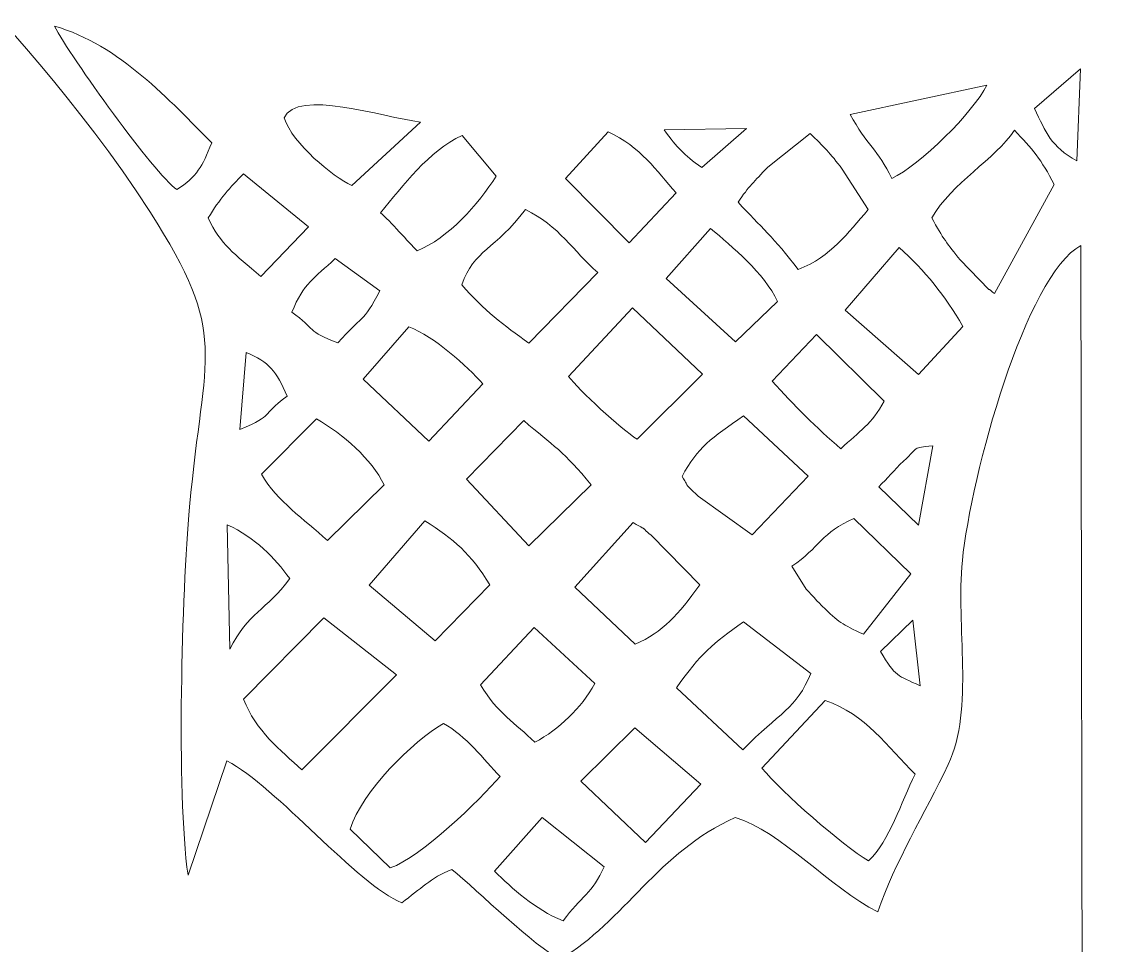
# Model space of a CAD drawing. Header units: centimetres. Extents: x 13 to 117, y -22 to 26.
# Drawn here: x 93.919 to 97.084, y 2.285 to 4.959 of the extents above; entities that cross this region are included whole.
import ezdxf

# ---------------------------------------------------------------- set-up
doc = ezdxf.new("R2010")
doc.units = ezdxf.units.CM
doc.header["$MEASUREMENT"] = 0
doc.layers.add('001', color=7, linetype='Continuous')

msp = doc.modelspace()

# ---------------------------------------------------------------- linework, layer by layer
at = {"layer": '001', "color": 250, "lineweight": 9}
for points, knots in [([(81.97018, 17.23276), (91.87681, 17.23276), (99.90772, 9.20186), (99.90772, -0.70477), (99.90772, -0.70477), (99.90772, -10.61139), (91.87681, -18.6423), (81.97018, -18.6423), (81.97018, -18.6423), (72.06356, -18.6423), (64.03265, -10.61139), (64.03265, -0.70477), (64.03265, -0.70477), (64.03265, 9.20186), (72.06356, 17.23276), (81.97018, 17.23276)], [0, 0, 0, 0, 0.2, 0.2, 0.2, 0.2, 0.4, 0.4, 0.4, 0.4, 0.6, 0.6, 0.6, 0.6, 1, 1, 1, 1]), ([(96.97966, 6.76002), (96.98138, 6.49693), (96.98251, 6.30624), (96.98191, 6.24188), (96.98191, 6.24188), (96.59432, 6.32192), (96.65438, 6.36477), (96.09511, 6.43065), (96.09511, 6.43065), (95.34307, 6.5192), (93.87913, 6.37135), (93.56304, 5.7516), (93.56304, 5.7516), (93.35132, 5.33648), (93.87472, 5.05934), (94.29024, 4.40934), (94.29024, 4.40934), (94.52294, 4.04539), (94.44634, 4.0121), (94.40545, 3.55375), (94.40545, 3.55375), (94.38332, 3.30583), (94.36641, 2.7297), (94.40089, 2.48709), (94.40089, 2.48709), (94.40089, 2.48709), (94.51375, 2.81847), (94.51375, 2.81847), (94.51375, 2.81847), (94.65661, 2.74442), (94.89238, 2.45798), (95.02033, 2.4077), (95.02033, 2.4077), (95.07537, 2.4468), (95.10329, 2.47997), (95.16521, 2.504), (95.16521, 2.504), (95.24093, 2.44185), (95.40609, 2.27956), (95.47908, 2.24357), (95.47908, 2.24357), (95.66608, 2.35478), (95.76255, 2.55529), (95.98616, 2.65406), (95.98616, 2.65406), (96.11879, 2.61493), (96.26066, 2.45103), (96.3991, 2.38092), (96.3991, 2.38092), (96.44868, 2.52538), (96.53533, 2.66497), (96.60328, 2.80812), (96.60328, 2.80812), (96.67965, 2.96899), (96.62488, 3.20936), (96.64429, 3.39836), (96.64429, 3.39836), (96.66987, 3.647), (96.82736, 4.2236), (96.98787, 4.31146), (96.98787, 4.31146), (96.98787, 4.31146), (96.99268, 1.56342), (96.99268, 1.56342), (96.99268, 1.56342), (97.13736, 1.49634), (97.25227, 1.3848), (97.38326, 1.3094), (97.38326, 1.3094), (97.48342, 1.41594), (97.79113, 1.8882), (97.91248, 2.0537), (97.91248, 2.0537), (98.07212, 2.2715), (98.22591, 2.49792), (98.38025, 2.71929), (98.38025, 2.71929), (98.60987, 1.61395), (98.73068, 0.46872), (98.73068, -0.70477), (98.73068, -0.70477), (98.73068, -7.37503), (94.83394, -13.13472), (89.19298, -15.83283), (89.19298, -15.83283), (87.44379, -14.64167), (85.92961, -13.13102), (84.7346, -11.38479), (84.7346, -11.38479), (84.80941, -11.30202), (84.86706, -11.20645), (84.91879, -11.07832), (84.91879, -11.07832), (85.00067, -10.87533), (84.95931, -10.92903), (85.12177, -10.79869), (85.12177, -10.79869), (85.32638, -10.63451), (85.53445, -10.62076), (85.73476, -10.42157), (85.73476, -10.42157), (86.0372, -10.12095), (86.0496, -10.23534), (86.48049, -10.24486), (86.48049, -10.24486), (86.74011, -9.89142), (86.75665, -10.03362), (87.26589, -9.99359), (87.26589, -9.99359), (87.56667, -9.96998), (87.93503, -9.90533), (88.23308, -9.91485), (88.23308, -9.91485), (88.87898, -9.93544), (89.46384, -10.12825), (90.09182, -10.14352), (90.09182, -10.14352), (90.80607, -10.16093), (91.30956, -10.03397), (91.56878, -9.54199), (91.56878, -9.54199), (91.71709, -9.26049), (91.99747, -6.94512), (92.02393, -6.35259), (92.02393, -6.35259), (92.04292, -5.92733), (91.65574, -5.58435), (91.61577, -5.21574), (91.61577, -5.21574), (91.58519, -4.93375), (91.70194, -4.48973), (91.62932, -4.26), (91.62932, -4.26), (91.55879, -4.03692), (91.44222, -3.67009), (91.42959, -3.42543), (91.42959, -3.42543), (91.40719, -2.99205), (91.6523, -3.01615), (91.92878, -2.9007), (91.92878, -2.9007), (92.34432, -2.72708), (92.28441, -2.75804), (92.31274, -2.24734), (92.31274, -2.24734), (92.32183, -2.08374), (92.33896, -1.92625), (92.34614, -1.76321), (92.34614, -1.76321), (92.3553, -1.55575), (92.27061, -1.52774), (92.24486, -1.3563), (92.24486, -1.3563), (92.43865, -1.50409), (92.35679, -1.49129), (92.67318, -1.57387), (92.67318, -1.57387), (92.83379, -1.61578), (93.01377, -1.66003), (93.15952, -1.71471), (93.15952, -1.71471), (93.62168, -1.88815), (94.06598, -2.09871), (94.52148, -2.28406), (94.52148, -2.28406), (94.77512, -2.3873), (94.67444, -2.45777), (94.81736, -2.61666), (94.81736, -2.61666), (94.92182, -2.73282), (95.07819, -2.77315), (95.10837, -2.97658), (95.10837, -2.97658), (95.13591, -3.16204), (95.03643, -3.37337), (95.08315, -3.53261), (95.08315, -3.53261), (95.08315, -3.53261), (95.17975, -3.54185), (95.17975, -3.54185), (95.17975, -3.54185), (95.28564, -3.40312), (95.23748, -3.05107), (95.35623, -2.92031), (95.35623, -2.92031), (95.4456, -2.98069), (95.45403, -3.07337), (95.51293, -3.17692), (95.51293, -3.17692), (95.64501, -3.40901), (95.7453, -3.38302), (95.70169, -3.13379), (95.70169, -3.13379), (95.68731, -3.05157), (95.67065, -3.00216), (95.68739, -2.93986), (95.68739, -2.93986), (95.83179, -2.90072), (96.12922, -3.34461), (96.38315, -3.34924), (96.38315, -3.34924), (96.53475, -3.35199), (96.47411, -3.43044), (96.66821, -3.38555), (96.66821, -3.38555), (96.58571, -3.24021), (96.47727, -3.16681), (96.37474, -3.03995), (96.37474, -3.03995), (96.30716, -2.95636), (96.13086, -2.79413), (96.11021, -2.71123), (96.11021, -2.71123), (96.33201, -2.60686), (96.43849, -2.71454), (96.53148, -2.47164), (96.53148, -2.47164), (96.3699, -2.45354), (96.15396, -2.51207), (95.98198, -2.418), (95.98198, -2.418), (95.91546, -2.38162), (95.86487, -2.33626), (95.7722, -2.28994), (95.7722, -2.28994), (95.55843, -2.18298), (95.28784, -2.117), (95.11844, -1.97732), (95.11844, -1.97732), (94.91923, -1.81304), (94.56328, -1.76416), (93.92175, -1.21808), (93.92175, -1.21808), (93.67685, -1.00963), (93.45974, -0.8273), (93.20855, -0.62734), (93.20855, -0.62734), (92.72915, -0.24569), (92.23293, -0.28132), (92.00543, 0.12458), (92.00543, 0.12458), (91.52073, 0.9894), (90.86152, 1.47763), (90.67574, 2.05265), (90.67574, 2.05265), (90.8823, 2.08971), (90.91428, 2.05212), (91.08341, 2.16966), (91.08341, 2.16966), (91.35042, 2.35515), (91.15817, 2.68186), (91.13617, 2.94515), (91.13617, 2.94515), (91.11973, 3.14183), (91.15121, 3.25609), (91.15647, 3.43171), (91.15647, 3.43171), (91.07546, 3.46702), (90.81228, 3.51954), (90.75878, 3.56285), (90.75878, 3.56285), (90.69244, 3.61655), (90.56889, 4.13676), (89.62829, 3.91632), (89.62829, 3.91632), (88.99005, 3.76673), (88.59658, 3.47028), (88.80343, 2.78456), (88.80343, 2.78456), (88.57561, 2.88651), (87.63853, 3.58989), (87.29262, 3.79075), (87.29262, 3.79075), (87.04786, 3.93295), (86.99613, 3.90174), (86.83791, 4.15672), (86.83791, 4.15672), (86.49846, 4.70371), (86.14663, 5.11635), (85.6639, 5.51931), (85.6639, 5.51931), (85.43203, 5.71291), (85.38253, 5.73508), (85.3826, 6.05528), (85.3826, 6.05528), (87.03605, 5.88161), (87.28804, 7.24554), (86.94314, 7.85991), (86.94314, 7.85991), (86.64258, 8.3953), (85.74837, 8.60005), (85.1514, 8.26562), (85.1514, 8.26562), (86.73334, 10.38001), (88.79833, 12.11204), (91.18332, 13.29718), (91.18332, 13.29718), (93.64625, 11.6733), (95.65522, 9.41716), (96.97966, 6.76002)], [0, 0, 0, 0, 0.0131579, 0.0131579, 0.0131579, 0.0131579, 0.0263158, 0.0263158, 0.0263158, 0.0263158, 0.0394737, 0.0394737, 0.0394737, 0.0394737, 0.0526316, 0.0526316, 0.0526316, 0.0526316, 0.0657895, 0.0657895, 0.0657895, 0.0657895, 0.0789474, 0.0789474, 0.0789474, 0.0789474, 0.0921053, 0.0921053, 0.0921053, 0.0921053, 0.1052632, 0.1052632, 0.1052632, 0.1052632, 0.1184211, 0.1184211, 0.1184211, 0.1184211, 0.1315789, 0.1315789, 0.1315789, 0.1315789, 0.1447368, 0.1447368, 0.1447368, 0.1447368, 0.1578947, 0.1578947, 0.1578947, 0.1578947, 0.1710526, 0.1710526, 0.1710526, 0.1710526, 0.1842105, 0.1842105, 0.1842105, 0.1842105, 0.1973684, 0.1973684, 0.1973684, 0.1973684, 0.2105263, 0.2105263, 0.2105263, 0.2105263, 0.2236842, 0.2236842, 0.2236842, 0.2236842, 0.2368421, 0.2368421, 0.2368421, 0.2368421, 0.25, 0.25, 0.25, 0.25, 0.2631579, 0.2631579, 0.2631579, 0.2631579, 0.2763158, 0.2763158, 0.2763158, 0.2763158, 0.2894737, 0.2894737, 0.2894737, 0.2894737, 0.3026316, 0.3026316, 0.3026316, 0.3026316, 0.3157895, 0.3157895, 0.3157895, 0.3157895, 0.3289474, 0.3289474, 0.3289474, 0.3289474, 0.3421053, 0.3421053, 0.3421053, 0.3421053, 0.3552632, 0.3552632, 0.3552632, 0.3552632, 0.3684211, 0.3684211, 0.3684211, 0.3684211, 0.3815789, 0.3815789, 0.3815789, 0.3815789, 0.3947368, 0.3947368, 0.3947368, 0.3947368, 0.4078947, 0.4078947, 0.4078947, 0.4078947, 0.4210526, 0.4210526, 0.4210526, 0.4210526, 0.4342105, 0.4342105, 0.4342105, 0.4342105, 0.4473684, 0.4473684, 0.4473684, 0.4473684, 0.4605263, 0.4605263, 0.4605263, 0.4605263, 0.4736842, 0.4736842, 0.4736842, 0.4736842, 0.4868421, 0.4868421, 0.4868421, 0.4868421, 0.5, 0.5, 0.5, 0.5, 0.5131579, 0.5131579, 0.5131579, 0.5131579, 0.5263158, 0.5263158, 0.5263158, 0.5263158, 0.5394737, 0.5394737, 0.5394737, 0.5394737, 0.5526316, 0.5526316, 0.5526316, 0.5526316, 0.5657895, 0.5657895, 0.5657895, 0.5657895, 0.5789474, 0.5789474, 0.5789474, 0.5789474, 0.5921053, 0.5921053, 0.5921053, 0.5921053, 0.6052632, 0.6052632, 0.6052632, 0.6052632, 0.6184211, 0.6184211, 0.6184211, 0.6184211, 0.6315789, 0.6315789, 0.6315789, 0.6315789, 0.6447368, 0.6447368, 0.6447368, 0.6447368, 0.6578947, 0.6578947, 0.6578947, 0.6578947, 0.6710526, 0.6710526, 0.6710526, 0.6710526, 0.6842105, 0.6842105, 0.6842105, 0.6842105, 0.6973684, 0.6973684, 0.6973684, 0.6973684, 0.7105263, 0.7105263, 0.7105263, 0.7105263, 0.7236842, 0.7236842, 0.7236842, 0.7236842, 0.7368421, 0.7368421, 0.7368421, 0.7368421, 0.75, 0.75, 0.75, 0.75, 0.7631579, 0.7631579, 0.7631579, 0.7631579, 0.7763158, 0.7763158, 0.7763158, 0.7763158, 0.7894737, 0.7894737, 0.7894737, 0.7894737, 0.8026316, 0.8026316, 0.8026316, 0.8026316, 0.8157895, 0.8157895, 0.8157895, 0.8157895, 0.8289474, 0.8289474, 0.8289474, 0.8289474, 0.8421053, 0.8421053, 0.8421053, 0.8421053, 0.8552632, 0.8552632, 0.8552632, 0.8552632, 0.8684211, 0.8684211, 0.8684211, 0.8684211, 0.8815789, 0.8815789, 0.8815789, 0.8815789, 0.8947368, 0.8947368, 0.8947368, 0.8947368, 0.9078947, 0.9078947, 0.9078947, 0.9078947, 0.9210526, 0.9210526, 0.9210526, 0.9210526, 0.9342105, 0.9342105, 0.9342105, 0.9342105, 0.9473684, 0.9473684, 0.9473684, 0.9473684, 0.9605263, 0.9605263, 0.9605263, 0.9605263, 0.9736842, 0.9736842, 0.9736842, 0.9736842, 1, 1, 1, 1]), ([(94.36837, 4.47354), (94.30357, 4.51807), (94.06183, 4.8557), (94.01396, 4.94637), (94.01396, 4.94637), (94.20224, 4.89332), (94.34925, 4.72917), (94.46958, 4.60813), (94.46958, 4.60813), (94.44161, 4.53859), (94.4274, 4.51095), (94.36837, 4.47354)], [0, 0, 0, 0, 0.25, 0.25, 0.25, 0.25, 0.5, 0.5, 0.5, 0.5, 1, 1, 1, 1]), ([(94.36837, 4.47354), (94.4274, 4.51095), (94.44161, 4.53859), (94.46958, 4.60813), (94.46958, 4.60813), (94.34925, 4.72917), (94.20224, 4.89332), (94.01396, 4.94637), (94.01396, 4.94637), (94.06183, 4.8557), (94.30357, 4.51807), (94.36837, 4.47354)], [0, 0, 0, 0, 0.25, 0.25, 0.25, 0.25, 0.5, 0.5, 0.5, 0.5, 1, 1, 1, 1]), ([(96.98644, 4.8227), (96.98644, 4.8227), (96.97611, 4.55635), (96.97611, 4.55635), (96.97611, 4.55635), (96.90035, 4.59797), (96.88764, 4.63793), (96.85339, 4.70757), (96.85339, 4.70757), (96.85339, 4.70757), (96.98644, 4.8227), (96.98644, 4.8227)], [0, 0, 0, 0, 0.25, 0.25, 0.25, 0.25, 0.5, 0.5, 0.5, 0.5, 1, 1, 1, 1]), ([(96.85339, 4.70757), (96.88764, 4.63793), (96.90035, 4.59797), (96.97611, 4.55635), (96.97611, 4.55635), (96.97611, 4.55635), (96.98644, 4.8227), (96.98644, 4.8227), (96.98644, 4.8227), (96.98644, 4.8227), (96.85339, 4.70757), (96.85339, 4.70757)], [0, 0, 0, 0, 0.25, 0.25, 0.25, 0.25, 0.5, 0.5, 0.5, 0.5, 1, 1, 1, 1]), ([(94.67907, 4.68055), (94.71676, 4.76599), (94.96333, 4.68322), (95.07444, 4.66824), (95.07444, 4.66824), (95.07444, 4.66824), (94.87545, 4.48462), (94.87545, 4.48462), (94.87545, 4.48462), (94.81962, 4.51156), (94.70452, 4.6053), (94.67907, 4.68055)], [0, 0, 0, 0, 0.25, 0.25, 0.25, 0.25, 0.5, 0.5, 0.5, 0.5, 1, 1, 1, 1]), ([(94.67907, 4.68055), (94.70452, 4.6053), (94.81962, 4.51156), (94.87545, 4.48462), (94.87545, 4.48462), (94.87545, 4.48462), (95.07444, 4.66824), (95.07444, 4.66824), (95.07444, 4.66824), (94.96333, 4.68322), (94.71676, 4.76599), (94.67907, 4.68055)], [0, 0, 0, 0, 0.25, 0.25, 0.25, 0.25, 0.5, 0.5, 0.5, 0.5, 1, 1, 1, 1]), ([(96.71498, 4.77537), (96.67704, 4.69746), (96.52127, 4.54359), (96.43976, 4.50539), (96.43976, 4.50539), (96.40079, 4.58815), (96.36657, 4.60279), (96.31907, 4.69095), (96.31907, 4.69095), (96.31907, 4.69095), (96.71498, 4.77537), (96.71498, 4.77537)], [0, 0, 0, 0, 0.25, 0.25, 0.25, 0.25, 0.5, 0.5, 0.5, 0.5, 1, 1, 1, 1]), ([(96.31907, 4.69095), (96.36657, 4.60279), (96.40079, 4.58815), (96.43976, 4.50539), (96.43976, 4.50539), (96.52127, 4.54359), (96.67704, 4.69746), (96.71498, 4.77537), (96.71498, 4.77537), (96.71498, 4.77537), (96.31907, 4.69095), (96.31907, 4.69095)], [0, 0, 0, 0, 0.25, 0.25, 0.25, 0.25, 0.5, 0.5, 0.5, 0.5, 1, 1, 1, 1]), ([(95.06435, 4.29581), (95.04116, 4.31925), (94.98571, 4.38239), (94.95854, 4.40581), (94.95854, 4.40581), (95.02444, 4.48548), (95.09696, 4.58342), (95.19489, 4.63007), (95.19489, 4.63007), (95.19489, 4.63007), (95.29371, 4.51153), (95.29371, 4.51153), (95.29371, 4.51153), (95.24195, 4.43092), (95.15504, 4.33156), (95.06435, 4.29581)], [0, 0, 0, 0, 0.2, 0.2, 0.2, 0.2, 0.4, 0.4, 0.4, 0.4, 0.6, 0.6, 0.6, 0.6, 1, 1, 1, 1]), ([(95.06435, 4.29581), (95.15504, 4.33156), (95.24195, 4.43092), (95.29371, 4.51153), (95.29371, 4.51153), (95.29371, 4.51153), (95.19489, 4.63007), (95.19489, 4.63007), (95.19489, 4.63007), (95.09696, 4.58342), (95.02444, 4.48548), (94.95854, 4.40581), (94.95854, 4.40581), (94.98571, 4.38239), (95.04116, 4.31925), (95.06435, 4.29581)], [0, 0, 0, 0, 0.2, 0.2, 0.2, 0.2, 0.4, 0.4, 0.4, 0.4, 0.6, 0.6, 0.6, 0.6, 1, 1, 1, 1]), ([(95.49445, 4.50521), (95.49445, 4.50521), (95.61853, 4.64058), (95.61853, 4.64058), (95.61853, 4.64058), (95.71132, 4.59652), (95.75877, 4.52812), (95.81472, 4.46326), (95.81472, 4.46326), (95.81472, 4.46326), (95.6791, 4.31844), (95.6791, 4.31844), (95.6791, 4.31844), (95.6791, 4.31844), (95.49445, 4.50521), (95.49445, 4.50521)], [0, 0, 0, 0, 0.2, 0.2, 0.2, 0.2, 0.4, 0.4, 0.4, 0.4, 0.6, 0.6, 0.6, 0.6, 1, 1, 1, 1]), ([(95.6791, 4.31844), (95.6791, 4.31844), (95.81472, 4.46326), (95.81472, 4.46326), (95.81472, 4.46326), (95.75877, 4.52812), (95.71132, 4.59652), (95.61853, 4.64058), (95.61853, 4.64058), (95.61853, 4.64058), (95.49445, 4.50521), (95.49445, 4.50521), (95.49445, 4.50521), (95.49445, 4.50521), (95.6791, 4.31844), (95.6791, 4.31844)], [0, 0, 0, 0, 0.2, 0.2, 0.2, 0.2, 0.4, 0.4, 0.4, 0.4, 0.6, 0.6, 0.6, 0.6, 1, 1, 1, 1]), ([(95.88959, 4.53661), (95.83428, 4.57587), (95.82058, 4.59201), (95.7801, 4.64633), (95.7801, 4.64633), (95.7801, 4.64633), (96.01862, 4.65029), (96.01862, 4.65029), (96.01862, 4.65029), (96.01862, 4.65029), (95.88959, 4.53661), (95.88959, 4.53661)], [0, 0, 0, 0, 0.25, 0.25, 0.25, 0.25, 0.5, 0.5, 0.5, 0.5, 1, 1, 1, 1]), ([(95.88959, 4.53661), (95.88959, 4.53661), (96.01862, 4.65029), (96.01862, 4.65029), (96.01862, 4.65029), (96.01862, 4.65029), (95.7801, 4.64633), (95.7801, 4.64633), (95.7801, 4.64633), (95.82058, 4.59201), (95.83428, 4.57587), (95.88959, 4.53661)], [0, 0, 0, 0, 0.25, 0.25, 0.25, 0.25, 0.5, 0.5, 0.5, 0.5, 1, 1, 1, 1]), ([(95.99446, 4.43654), (96.02632, 4.4828), (96.03968, 4.49494), (96.08048, 4.53786), (96.08048, 4.53786), (96.08048, 4.53786), (96.20347, 4.63579), (96.20347, 4.63579), (96.20347, 4.63579), (96.24205, 4.59734), (96.2613, 4.57845), (96.29658, 4.53251), (96.29658, 4.53251), (96.29658, 4.53251), (96.37187, 4.41493), (96.37187, 4.41493), (96.37187, 4.41493), (96.31062, 4.3466), (96.26622, 4.28073), (96.16881, 4.24119), (96.16881, 4.24119), (96.09867, 4.33486), (96.06071, 4.36401), (95.99446, 4.43654)], [0, 0, 0, 0, 0.1428571, 0.1428571, 0.1428571, 0.1428571, 0.2857143, 0.2857143, 0.2857143, 0.2857143, 0.4285714, 0.4285714, 0.4285714, 0.4285714, 0.5714286, 0.5714286, 0.5714286, 0.5714286, 0.7142857, 0.7142857, 0.7142857, 0.7142857, 1, 1, 1, 1]), ([(95.99446, 4.43654), (96.06071, 4.36401), (96.09867, 4.33486), (96.16881, 4.24119), (96.16881, 4.24119), (96.26622, 4.28073), (96.31062, 4.3466), (96.37187, 4.41493), (96.37187, 4.41493), (96.37187, 4.41493), (96.29658, 4.53251), (96.29658, 4.53251), (96.29658, 4.53251), (96.2613, 4.57845), (96.24205, 4.59734), (96.20347, 4.63579), (96.20347, 4.63579), (96.20347, 4.63579), (96.08048, 4.53786), (96.08048, 4.53786), (96.08048, 4.53786), (96.03968, 4.49494), (96.02632, 4.4828), (95.99446, 4.43654)], [0, 0, 0, 0, 0.1428571, 0.1428571, 0.1428571, 0.1428571, 0.2857143, 0.2857143, 0.2857143, 0.2857143, 0.4285714, 0.4285714, 0.4285714, 0.4285714, 0.5714286, 0.5714286, 0.5714286, 0.5714286, 0.7142857, 0.7142857, 0.7142857, 0.7142857, 1, 1, 1, 1]), ([(96.73787, 4.17158), (96.72964, 4.17619), (96.72252, 4.18766), (96.72062, 4.1835), (96.72062, 4.1835), (96.72062, 4.1835), (96.63773, 4.26944), (96.63773, 4.26944), (96.63773, 4.26944), (96.60151, 4.3149), (96.58765, 4.3319), (96.55552, 4.3908), (96.55552, 4.3908), (96.614, 4.49231), (96.73896, 4.56134), (96.79535, 4.64463), (96.79535, 4.64463), (96.84538, 4.59225), (96.87405, 4.55926), (96.91067, 4.48738), (96.91067, 4.48738), (96.91067, 4.48738), (96.73787, 4.17158), (96.73787, 4.17158)], [0, 0, 0, 0, 0.1428571, 0.1428571, 0.1428571, 0.1428571, 0.2857143, 0.2857143, 0.2857143, 0.2857143, 0.4285714, 0.4285714, 0.4285714, 0.4285714, 0.5714286, 0.5714286, 0.5714286, 0.5714286, 0.7142857, 0.7142857, 0.7142857, 0.7142857, 1, 1, 1, 1]), ([(96.91067, 4.48738), (96.87405, 4.55926), (96.84538, 4.59225), (96.79535, 4.64463), (96.79535, 4.64463), (96.73896, 4.56134), (96.614, 4.49231), (96.55552, 4.3908), (96.55552, 4.3908), (96.58765, 4.3319), (96.60151, 4.3149), (96.63773, 4.26944), (96.63773, 4.26944), (96.63773, 4.26944), (96.72062, 4.1835), (96.72062, 4.1835), (96.72062, 4.1835), (96.72252, 4.18766), (96.72964, 4.17619), (96.73787, 4.17158), (96.73787, 4.17158), (96.73787, 4.17158), (96.91067, 4.48738), (96.91067, 4.48738)], [0, 0, 0, 0, 0.1428571, 0.1428571, 0.1428571, 0.1428571, 0.2857143, 0.2857143, 0.2857143, 0.2857143, 0.4285714, 0.4285714, 0.4285714, 0.4285714, 0.5714286, 0.5714286, 0.5714286, 0.5714286, 0.7142857, 0.7142857, 0.7142857, 0.7142857, 1, 1, 1, 1]), ([(94.45944, 4.3908), (94.49252, 4.44609), (94.52261, 4.47941), (94.56156, 4.51819), (94.56156, 4.51819), (94.56156, 4.51819), (94.74962, 4.3648), (94.74962, 4.3648), (94.74962, 4.3648), (94.74962, 4.3648), (94.61217, 4.22109), (94.61217, 4.22109), (94.61217, 4.22109), (94.53428, 4.28699), (94.49489, 4.31445), (94.45944, 4.3908)], [0, 0, 0, 0, 0.2, 0.2, 0.2, 0.2, 0.4, 0.4, 0.4, 0.4, 0.6, 0.6, 0.6, 0.6, 1, 1, 1, 1]), ([(94.45944, 4.3908), (94.49489, 4.31445), (94.53428, 4.28699), (94.61217, 4.22109), (94.61217, 4.22109), (94.61217, 4.22109), (94.74962, 4.3648), (94.74962, 4.3648), (94.74962, 4.3648), (94.74962, 4.3648), (94.56156, 4.51819), (94.56156, 4.51819), (94.56156, 4.51819), (94.52261, 4.47941), (94.49252, 4.44609), (94.45944, 4.3908)], [0, 0, 0, 0, 0.2, 0.2, 0.2, 0.2, 0.4, 0.4, 0.4, 0.4, 0.6, 0.6, 0.6, 0.6, 1, 1, 1, 1]), ([(95.38864, 4.02773), (95.31562, 4.08105), (95.2584, 4.12157), (95.19396, 4.1976), (95.19396, 4.1976), (95.2299, 4.29739), (95.29045, 4.30013), (95.37855, 4.41486), (95.37855, 4.41486), (95.47529, 4.36887), (95.51843, 4.29383), (95.58777, 4.23254), (95.58777, 4.23254), (95.58777, 4.23254), (95.38864, 4.02773), (95.38864, 4.02773)], [0, 0, 0, 0, 0.2, 0.2, 0.2, 0.2, 0.4, 0.4, 0.4, 0.4, 0.6, 0.6, 0.6, 0.6, 1, 1, 1, 1]), ([(95.58777, 4.23254), (95.51843, 4.29383), (95.47529, 4.36887), (95.37855, 4.41486), (95.37855, 4.41486), (95.29045, 4.30013), (95.2299, 4.29739), (95.19396, 4.1976), (95.19396, 4.1976), (95.2584, 4.12157), (95.31562, 4.08105), (95.38864, 4.02773), (95.38864, 4.02773), (95.38864, 4.02773), (95.58777, 4.23254), (95.58777, 4.23254)], [0, 0, 0, 0, 0.2, 0.2, 0.2, 0.2, 0.4, 0.4, 0.4, 0.4, 0.6, 0.6, 0.6, 0.6, 1, 1, 1, 1]), ([(95.78611, 4.21594), (95.78611, 4.21594), (95.91446, 4.36061), (95.91446, 4.36061), (95.91446, 4.36061), (95.97725, 4.30739), (96.07111, 4.231), (96.10844, 4.14933), (96.10844, 4.14933), (96.10844, 4.14933), (95.98722, 4.03202), (95.98722, 4.03202), (95.98722, 4.03202), (95.98722, 4.03202), (95.78611, 4.21594), (95.78611, 4.21594)], [0, 0, 0, 0, 0.2, 0.2, 0.2, 0.2, 0.4, 0.4, 0.4, 0.4, 0.6, 0.6, 0.6, 0.6, 1, 1, 1, 1]), ([(95.98722, 4.03202), (95.98722, 4.03202), (96.10844, 4.14933), (96.10844, 4.14933), (96.10844, 4.14933), (96.07111, 4.231), (95.97725, 4.30739), (95.91446, 4.36061), (95.91446, 4.36061), (95.91446, 4.36061), (95.78611, 4.21594), (95.78611, 4.21594), (95.78611, 4.21594), (95.78611, 4.21594), (95.98722, 4.03202), (95.98722, 4.03202)], [0, 0, 0, 0, 0.2, 0.2, 0.2, 0.2, 0.4, 0.4, 0.4, 0.4, 0.6, 0.6, 0.6, 0.6, 1, 1, 1, 1]), ([(96.46087, 4.30574), (96.53682, 4.23739), (96.59349, 4.16636), (96.64605, 4.07691), (96.64605, 4.07691), (96.64605, 4.07691), (96.51686, 3.93711), (96.51686, 3.93711), (96.51686, 3.93711), (96.51686, 3.93711), (96.30433, 4.12349), (96.30433, 4.12349), (96.30433, 4.12349), (96.30433, 4.12349), (96.46087, 4.30574), (96.46087, 4.30574)], [0, 0, 0, 0, 0.2, 0.2, 0.2, 0.2, 0.4, 0.4, 0.4, 0.4, 0.6, 0.6, 0.6, 0.6, 1, 1, 1, 1]), ([(96.30433, 4.12349), (96.30433, 4.12349), (96.51686, 3.93711), (96.51686, 3.93711), (96.51686, 3.93711), (96.51686, 3.93711), (96.64605, 4.07691), (96.64605, 4.07691), (96.64605, 4.07691), (96.59349, 4.16636), (96.53682, 4.23739), (96.46087, 4.30574), (96.46087, 4.30574), (96.46087, 4.30574), (96.30433, 4.12349), (96.30433, 4.12349)], [0, 0, 0, 0, 0.2, 0.2, 0.2, 0.2, 0.4, 0.4, 0.4, 0.4, 0.6, 0.6, 0.6, 0.6, 1, 1, 1, 1]), ([(94.83516, 4.02916), (94.74409, 4.06263), (94.77193, 4.06835), (94.70152, 4.11787), (94.70152, 4.11787), (94.73636, 4.20233), (94.76681, 4.21657), (94.82713, 4.27303), (94.82713, 4.27303), (94.82713, 4.27303), (94.95709, 4.17999), (94.95709, 4.17999), (94.95709, 4.17999), (94.90805, 4.08548), (94.90352, 4.10827), (94.83516, 4.02916)], [0, 0, 0, 0, 0.2, 0.2, 0.2, 0.2, 0.4, 0.4, 0.4, 0.4, 0.6, 0.6, 0.6, 0.6, 1, 1, 1, 1]), ([(94.83516, 4.02916), (94.90352, 4.10827), (94.90805, 4.08548), (94.95709, 4.17999), (94.95709, 4.17999), (94.95709, 4.17999), (94.82713, 4.27303), (94.82713, 4.27303), (94.82713, 4.27303), (94.76681, 4.21657), (94.73636, 4.20233), (94.70152, 4.11787), (94.70152, 4.11787), (94.77193, 4.06835), (94.74409, 4.06263), (94.83516, 4.02916)], [0, 0, 0, 0, 0.2, 0.2, 0.2, 0.2, 0.4, 0.4, 0.4, 0.4, 0.6, 0.6, 0.6, 0.6, 1, 1, 1, 1]), ([(95.50353, 3.93202), (95.50353, 3.93202), (95.68913, 4.13093), (95.68913, 4.13093), (95.68913, 4.13093), (95.68913, 4.13093), (95.89176, 3.93854), (95.89176, 3.93854), (95.89176, 3.93854), (95.89176, 3.93854), (95.70246, 3.74999), (95.70246, 3.74999), (95.70246, 3.74999), (95.65567, 3.77856), (95.53182, 3.89382), (95.50353, 3.93202)], [0, 0, 0, 0, 0.2, 0.2, 0.2, 0.2, 0.4, 0.4, 0.4, 0.4, 0.6, 0.6, 0.6, 0.6, 1, 1, 1, 1]), ([(95.50353, 3.93202), (95.53182, 3.89382), (95.65567, 3.77856), (95.70246, 3.74999), (95.70246, 3.74999), (95.70246, 3.74999), (95.89176, 3.93854), (95.89176, 3.93854), (95.89176, 3.93854), (95.89176, 3.93854), (95.68913, 4.13093), (95.68913, 4.13093), (95.68913, 4.13093), (95.68913, 4.13093), (95.50353, 3.93202), (95.50353, 3.93202)], [0, 0, 0, 0, 0.2, 0.2, 0.2, 0.2, 0.4, 0.4, 0.4, 0.4, 0.6, 0.6, 0.6, 0.6, 1, 1, 1, 1]), ([(94.90866, 3.92364), (94.90866, 3.92364), (95.04041, 4.07575), (95.04041, 4.07575), (95.04041, 4.07575), (95.11658, 4.04572), (95.20841, 3.96242), (95.25539, 3.91015), (95.25539, 3.91015), (95.25539, 3.91015), (95.09826, 3.74449), (95.09826, 3.74449), (95.09826, 3.74449), (95.09826, 3.74449), (94.90866, 3.92364), (94.90866, 3.92364)], [0, 0, 0, 0, 0.2, 0.2, 0.2, 0.2, 0.4, 0.4, 0.4, 0.4, 0.6, 0.6, 0.6, 0.6, 1, 1, 1, 1]), ([(95.09826, 3.74449), (95.09826, 3.74449), (95.25539, 3.91015), (95.25539, 3.91015), (95.25539, 3.91015), (95.20841, 3.96242), (95.11658, 4.04572), (95.04041, 4.07575), (95.04041, 4.07575), (95.04041, 4.07575), (94.90866, 3.92364), (94.90866, 3.92364), (94.90866, 3.92364), (94.90866, 3.92364), (95.09826, 3.74449), (95.09826, 3.74449)], [0, 0, 0, 0, 0.2, 0.2, 0.2, 0.2, 0.4, 0.4, 0.4, 0.4, 0.6, 0.6, 0.6, 0.6, 1, 1, 1, 1]), ([(96.22205, 4.05321), (96.22205, 4.05321), (96.41768, 3.86047), (96.41768, 3.86047), (96.41768, 3.86047), (96.38315, 3.7935), (96.34568, 3.77384), (96.29254, 3.72243), (96.29254, 3.72243), (96.22139, 3.78307), (96.1551, 3.84804), (96.09378, 3.91852), (96.09378, 3.91852), (96.09378, 3.91852), (96.22205, 4.05321), (96.22205, 4.05321)], [0, 0, 0, 0, 0.2, 0.2, 0.2, 0.2, 0.4, 0.4, 0.4, 0.4, 0.6, 0.6, 0.6, 0.6, 1, 1, 1, 1]), ([(96.09378, 3.91852), (96.1551, 3.84804), (96.22139, 3.78307), (96.29254, 3.72243), (96.29254, 3.72243), (96.34568, 3.77384), (96.38315, 3.7935), (96.41768, 3.86047), (96.41768, 3.86047), (96.41768, 3.86047), (96.22205, 4.05321), (96.22205, 4.05321), (96.22205, 4.05321), (96.22205, 4.05321), (96.09378, 3.91852), (96.09378, 3.91852)], [0, 0, 0, 0, 0.2, 0.2, 0.2, 0.2, 0.4, 0.4, 0.4, 0.4, 0.6, 0.6, 0.6, 0.6, 1, 1, 1, 1]), ([(94.55118, 3.77773), (94.55118, 3.77773), (94.56932, 4.0012), (94.56932, 4.0012), (94.56932, 4.0012), (94.63615, 3.97305), (94.65756, 3.94744), (94.68773, 3.87442), (94.68773, 3.87442), (94.6048, 3.81362), (94.65865, 3.82448), (94.55118, 3.77773)], [0, 0, 0, 0, 0.25, 0.25, 0.25, 0.25, 0.5, 0.5, 0.5, 0.5, 1, 1, 1, 1]), ([(94.55118, 3.77773), (94.65865, 3.82448), (94.6048, 3.81362), (94.68773, 3.87442), (94.68773, 3.87442), (94.65756, 3.94744), (94.63615, 3.97305), (94.56932, 4.0012), (94.56932, 4.0012), (94.56932, 4.0012), (94.55118, 3.77773), (94.55118, 3.77773)], [0, 0, 0, 0, 0.25, 0.25, 0.25, 0.25, 0.5, 0.5, 0.5, 0.5, 1, 1, 1, 1]), ([(94.61389, 3.64897), (94.61389, 3.64897), (94.77279, 3.80861), (94.77279, 3.80861), (94.77279, 3.80861), (94.85074, 3.7658), (94.9325, 3.69143), (94.96919, 3.61811), (94.96919, 3.61811), (94.96919, 3.61811), (94.80485, 3.45702), (94.80485, 3.45702), (94.80485, 3.45702), (94.73628, 3.51938), (94.66025, 3.56858), (94.61389, 3.64897)], [0, 0, 0, 0, 0.2, 0.2, 0.2, 0.2, 0.4, 0.4, 0.4, 0.4, 0.6, 0.6, 0.6, 0.6, 1, 1, 1, 1]), ([(94.61389, 3.64897), (94.66025, 3.56858), (94.73628, 3.51938), (94.80485, 3.45702), (94.80485, 3.45702), (94.80485, 3.45702), (94.96919, 3.61811), (94.96919, 3.61811), (94.96919, 3.61811), (94.9325, 3.69143), (94.85074, 3.7658), (94.77279, 3.80861), (94.77279, 3.80861), (94.77279, 3.80861), (94.61389, 3.64897), (94.61389, 3.64897)], [0, 0, 0, 0, 0.2, 0.2, 0.2, 0.2, 0.4, 0.4, 0.4, 0.4, 0.6, 0.6, 0.6, 0.6, 1, 1, 1, 1]), ([(95.20736, 3.63415), (95.20736, 3.63415), (95.37343, 3.80387), (95.37343, 3.80387), (95.37343, 3.80387), (95.45812, 3.73306), (95.49171, 3.71234), (95.56848, 3.61811), (95.56848, 3.61811), (95.56848, 3.61811), (95.38866, 3.44139), (95.38866, 3.44139), (95.38866, 3.44139), (95.38866, 3.44139), (95.20736, 3.63415), (95.20736, 3.63415)], [0, 0, 0, 0, 0.2, 0.2, 0.2, 0.2, 0.4, 0.4, 0.4, 0.4, 0.6, 0.6, 0.6, 0.6, 1, 1, 1, 1]), ([(95.38866, 3.44139), (95.38866, 3.44139), (95.56848, 3.61811), (95.56848, 3.61811), (95.56848, 3.61811), (95.49171, 3.71234), (95.45812, 3.73306), (95.37343, 3.80387), (95.37343, 3.80387), (95.37343, 3.80387), (95.20736, 3.63415), (95.20736, 3.63415), (95.20736, 3.63415), (95.20736, 3.63415), (95.38866, 3.44139), (95.38866, 3.44139)], [0, 0, 0, 0, 0.2, 0.2, 0.2, 0.2, 0.4, 0.4, 0.4, 0.4, 0.6, 0.6, 0.6, 0.6, 1, 1, 1, 1]), ([(95.83244, 3.64225), (95.87696, 3.72597), (95.91818, 3.75391), (96.01033, 3.81797), (96.01033, 3.81797), (96.01033, 3.81797), (96.19797, 3.64267), (96.19797, 3.64267), (96.19797, 3.64267), (96.19797, 3.64267), (96.03536, 3.47332), (96.03536, 3.47332), (96.03536, 3.47332), (96.03536, 3.47332), (95.87894, 3.58471), (95.87894, 3.58471), (95.87894, 3.58471), (95.83261, 3.63101), (95.85872, 3.6007), (95.83244, 3.64225)], [0, 0, 0, 0, 0.1666667, 0.1666667, 0.1666667, 0.1666667, 0.3333333, 0.3333333, 0.3333333, 0.3333333, 0.5, 0.5, 0.5, 0.5, 0.6666667, 0.6666667, 0.6666667, 0.6666667, 1, 1, 1, 1]), ([(95.83244, 3.64225), (95.85872, 3.6007), (95.83261, 3.63101), (95.87894, 3.58471), (95.87894, 3.58471), (95.87894, 3.58471), (96.03536, 3.47332), (96.03536, 3.47332), (96.03536, 3.47332), (96.03536, 3.47332), (96.19797, 3.64267), (96.19797, 3.64267), (96.19797, 3.64267), (96.19797, 3.64267), (96.01033, 3.81797), (96.01033, 3.81797), (96.01033, 3.81797), (95.91818, 3.75391), (95.87696, 3.72597), (95.83244, 3.64225)], [0, 0, 0, 0, 0.1666667, 0.1666667, 0.1666667, 0.1666667, 0.3333333, 0.3333333, 0.3333333, 0.3333333, 0.5, 0.5, 0.5, 0.5, 0.6666667, 0.6666667, 0.6666667, 0.6666667, 1, 1, 1, 1]), ([(96.5171, 3.50147), (96.5171, 3.50147), (96.40197, 3.6117), (96.40197, 3.6117), (96.40197, 3.6117), (96.42846, 3.63779), (96.4449, 3.659), (96.47378, 3.68633), (96.47378, 3.68633), (96.52268, 3.73253), (96.49581, 3.72202), (96.55841, 3.73113), (96.55841, 3.73113), (96.55841, 3.73113), (96.5171, 3.50147), (96.5171, 3.50147)], [0, 0, 0, 0, 0.2, 0.2, 0.2, 0.2, 0.4, 0.4, 0.4, 0.4, 0.6, 0.6, 0.6, 0.6, 1, 1, 1, 1]), ([(96.55841, 3.73113), (96.49581, 3.72202), (96.52268, 3.73253), (96.47378, 3.68633), (96.47378, 3.68633), (96.4449, 3.659), (96.42846, 3.63779), (96.40197, 3.6117), (96.40197, 3.6117), (96.40197, 3.6117), (96.5171, 3.50147), (96.5171, 3.50147), (96.5171, 3.50147), (96.5171, 3.50147), (96.55841, 3.73113), (96.55841, 3.73113)], [0, 0, 0, 0, 0.2, 0.2, 0.2, 0.2, 0.4, 0.4, 0.4, 0.4, 0.6, 0.6, 0.6, 0.6, 1, 1, 1, 1]), ([(95.08708, 3.51401), (95.17054, 3.46084), (95.22095, 3.41854), (95.27508, 3.32836), (95.27508, 3.32836), (95.27508, 3.32836), (95.11704, 3.16635), (95.11704, 3.16635), (95.11704, 3.16635), (95.11704, 3.16635), (94.92574, 3.32704), (94.92574, 3.32704), (94.92574, 3.32704), (94.92574, 3.32704), (95.08708, 3.51401), (95.08708, 3.51401)], [0, 0, 0, 0, 0.2, 0.2, 0.2, 0.2, 0.4, 0.4, 0.4, 0.4, 0.6, 0.6, 0.6, 0.6, 1, 1, 1, 1]), ([(94.92574, 3.32704), (94.92574, 3.32704), (95.11704, 3.16635), (95.11704, 3.16635), (95.11704, 3.16635), (95.11704, 3.16635), (95.27508, 3.32836), (95.27508, 3.32836), (95.27508, 3.32836), (95.22095, 3.41854), (95.17054, 3.46084), (95.08708, 3.51401), (95.08708, 3.51401), (95.08708, 3.51401), (94.92574, 3.32704), (94.92574, 3.32704)], [0, 0, 0, 0, 0.2, 0.2, 0.2, 0.2, 0.4, 0.4, 0.4, 0.4, 0.6, 0.6, 0.6, 0.6, 1, 1, 1, 1]), ([(96.15027, 3.38204), (96.23002, 3.43605), (96.23789, 3.48039), (96.32968, 3.52003), (96.32968, 3.52003), (96.32968, 3.52003), (96.49523, 3.36012), (96.49523, 3.36012), (96.49523, 3.36012), (96.49523, 3.36012), (96.35791, 3.185), (96.35791, 3.185), (96.35791, 3.185), (96.29551, 3.21379), (96.28603, 3.2202), (96.23798, 3.26663), (96.23798, 3.26663), (96.23651, 3.26804), (96.19295, 3.31424), (96.19167, 3.31586), (96.19167, 3.31586), (96.19167, 3.31586), (96.15027, 3.38204), (96.15027, 3.38204)], [0, 0, 0, 0, 0.1428571, 0.1428571, 0.1428571, 0.1428571, 0.2857143, 0.2857143, 0.2857143, 0.2857143, 0.4285714, 0.4285714, 0.4285714, 0.4285714, 0.5714286, 0.5714286, 0.5714286, 0.5714286, 0.7142857, 0.7142857, 0.7142857, 0.7142857, 1, 1, 1, 1]), ([(96.19167, 3.31586), (96.19295, 3.31424), (96.23651, 3.26804), (96.23798, 3.26663), (96.23798, 3.26663), (96.28603, 3.2202), (96.29551, 3.21379), (96.35791, 3.185), (96.35791, 3.185), (96.35791, 3.185), (96.49523, 3.36012), (96.49523, 3.36012), (96.49523, 3.36012), (96.49523, 3.36012), (96.32968, 3.52003), (96.32968, 3.52003), (96.32968, 3.52003), (96.23789, 3.48039), (96.23002, 3.43605), (96.15027, 3.38204), (96.15027, 3.38204), (96.15027, 3.38204), (96.19167, 3.31586), (96.19167, 3.31586)], [0, 0, 0, 0, 0.1428571, 0.1428571, 0.1428571, 0.1428571, 0.2857143, 0.2857143, 0.2857143, 0.2857143, 0.4285714, 0.4285714, 0.4285714, 0.4285714, 0.5714286, 0.5714286, 0.5714286, 0.5714286, 0.7142857, 0.7142857, 0.7142857, 0.7142857, 1, 1, 1, 1]), ([(94.52252, 3.14178), (94.52252, 3.14178), (94.5145, 3.50221), (94.5145, 3.50221), (94.5145, 3.50221), (94.59559, 3.4642), (94.65241, 3.40729), (94.69549, 3.3462), (94.69549, 3.3462), (94.62841, 3.25346), (94.57387, 3.24911), (94.52252, 3.14178)], [0, 0, 0, 0, 0.25, 0.25, 0.25, 0.25, 0.5, 0.5, 0.5, 0.5, 1, 1, 1, 1]), ([(94.52252, 3.14178), (94.57387, 3.24911), (94.62841, 3.25346), (94.69549, 3.3462), (94.69549, 3.3462), (94.65241, 3.40729), (94.59559, 3.4642), (94.5145, 3.50221), (94.5145, 3.50221), (94.5145, 3.50221), (94.52252, 3.14178), (94.52252, 3.14178)], [0, 0, 0, 0, 0.25, 0.25, 0.25, 0.25, 0.5, 0.5, 0.5, 0.5, 1, 1, 1, 1]), ([(95.52132, 3.32162), (95.52132, 3.32162), (95.69018, 3.50882), (95.69018, 3.50882), (95.69018, 3.50882), (95.74556, 3.47653), (95.70525, 3.50164), (95.74249, 3.47216), (95.74249, 3.47216), (95.74249, 3.47216), (95.88369, 3.32836), (95.88369, 3.32836), (95.88369, 3.32836), (95.8203, 3.24119), (95.77754, 3.19198), (95.69641, 3.15611), (95.69641, 3.15611), (95.69641, 3.15611), (95.52132, 3.32162), (95.52132, 3.32162)], [0, 0, 0, 0, 0.1666667, 0.1666667, 0.1666667, 0.1666667, 0.3333333, 0.3333333, 0.3333333, 0.3333333, 0.5, 0.5, 0.5, 0.5, 0.6666667, 0.6666667, 0.6666667, 0.6666667, 1, 1, 1, 1]), ([(95.69641, 3.15611), (95.77754, 3.19198), (95.8203, 3.24119), (95.88369, 3.32836), (95.88369, 3.32836), (95.88369, 3.32836), (95.74249, 3.47216), (95.74249, 3.47216), (95.74249, 3.47216), (95.70525, 3.50164), (95.74556, 3.47653), (95.69018, 3.50882), (95.69018, 3.50882), (95.69018, 3.50882), (95.52132, 3.32162), (95.52132, 3.32162), (95.52132, 3.32162), (95.52132, 3.32162), (95.69641, 3.15611), (95.69641, 3.15611)], [0, 0, 0, 0, 0.1666667, 0.1666667, 0.1666667, 0.1666667, 0.3333333, 0.3333333, 0.3333333, 0.3333333, 0.5, 0.5, 0.5, 0.5, 0.6666667, 0.6666667, 0.6666667, 0.6666667, 1, 1, 1, 1]), ([(94.73055, 2.79256), (94.66944, 2.84957), (94.59674, 2.90509), (94.56202, 2.99689), (94.56202, 2.99689), (94.56202, 2.99689), (94.7948, 3.23229), (94.7948, 3.23229), (94.7948, 3.23229), (94.7948, 3.23229), (95.00462, 3.06732), (95.00462, 3.06732), (95.00462, 3.06732), (95.00462, 3.06732), (94.73055, 2.79256), (94.73055, 2.79256)], [0, 0, 0, 0, 0.2, 0.2, 0.2, 0.2, 0.4, 0.4, 0.4, 0.4, 0.6, 0.6, 0.6, 0.6, 1, 1, 1, 1]), ([(95.00462, 3.06732), (95.00462, 3.06732), (94.7948, 3.23229), (94.7948, 3.23229), (94.7948, 3.23229), (94.7948, 3.23229), (94.56202, 2.99689), (94.56202, 2.99689), (94.56202, 2.99689), (94.59674, 2.90509), (94.66944, 2.84957), (94.73055, 2.79256), (94.73055, 2.79256), (94.73055, 2.79256), (95.00462, 3.06732), (95.00462, 3.06732)], [0, 0, 0, 0, 0.2, 0.2, 0.2, 0.2, 0.4, 0.4, 0.4, 0.4, 0.6, 0.6, 0.6, 0.6, 1, 1, 1, 1]), ([(95.24872, 3.0386), (95.24872, 3.0386), (95.40334, 3.20433), (95.40334, 3.20433), (95.40334, 3.20433), (95.40334, 3.20433), (95.57942, 3.04206), (95.57942, 3.04206), (95.57942, 3.04206), (95.53914, 2.96981), (95.47717, 2.91119), (95.4059, 2.87221), (95.4059, 2.87221), (95.3486, 2.92956), (95.29824, 2.95415), (95.24872, 3.0386)], [0, 0, 0, 0, 0.2, 0.2, 0.2, 0.2, 0.4, 0.4, 0.4, 0.4, 0.6, 0.6, 0.6, 0.6, 1, 1, 1, 1]), ([(95.24872, 3.0386), (95.29824, 2.95415), (95.3486, 2.92956), (95.4059, 2.87221), (95.4059, 2.87221), (95.47717, 2.91119), (95.53914, 2.96981), (95.57942, 3.04206), (95.57942, 3.04206), (95.57942, 3.04206), (95.40334, 3.20433), (95.40334, 3.20433), (95.40334, 3.20433), (95.40334, 3.20433), (95.24872, 3.0386), (95.24872, 3.0386)], [0, 0, 0, 0, 0.2, 0.2, 0.2, 0.2, 0.4, 0.4, 0.4, 0.4, 0.6, 0.6, 0.6, 0.6, 1, 1, 1, 1]), ([(96.00825, 2.85034), (96.00825, 2.85034), (95.81609, 3.03043), (95.81609, 3.03043), (95.81609, 3.03043), (95.88747, 3.12971), (95.91988, 3.15721), (96.01033, 3.22147), (96.01033, 3.22147), (96.01033, 3.22147), (96.20491, 3.07193), (96.20491, 3.07193), (96.20491, 3.07193), (96.16457, 2.96878), (96.11375, 2.95871), (96.00825, 2.85034)], [0, 0, 0, 0, 0.2, 0.2, 0.2, 0.2, 0.4, 0.4, 0.4, 0.4, 0.6, 0.6, 0.6, 0.6, 1, 1, 1, 1]), ([(96.00825, 2.85034), (96.11375, 2.95871), (96.16457, 2.96878), (96.20491, 3.07193), (96.20491, 3.07193), (96.20491, 3.07193), (96.01033, 3.22147), (96.01033, 3.22147), (96.01033, 3.22147), (95.91988, 3.15721), (95.88747, 3.12971), (95.81609, 3.03043), (95.81609, 3.03043), (95.81609, 3.03043), (96.00825, 2.85034), (96.00825, 2.85034)], [0, 0, 0, 0, 0.2, 0.2, 0.2, 0.2, 0.4, 0.4, 0.4, 0.4, 0.6, 0.6, 0.6, 0.6, 1, 1, 1, 1]), ([(96.40753, 3.1352), (96.40753, 3.1352), (96.50051, 3.22617), (96.50051, 3.22617), (96.50051, 3.22617), (96.50051, 3.22617), (96.52224, 3.03578), (96.52224, 3.03578), (96.52224, 3.03578), (96.45604, 3.0666), (96.45036, 3.06113), (96.40753, 3.1352)], [0, 0, 0, 0, 0.25, 0.25, 0.25, 0.25, 0.5, 0.5, 0.5, 0.5, 1, 1, 1, 1]), ([(96.40753, 3.1352), (96.45036, 3.06113), (96.45604, 3.0666), (96.52224, 3.03578), (96.52224, 3.03578), (96.52224, 3.03578), (96.50051, 3.22617), (96.50051, 3.22617), (96.50051, 3.22617), (96.50051, 3.22617), (96.40753, 3.1352), (96.40753, 3.1352)], [0, 0, 0, 0, 0.25, 0.25, 0.25, 0.25, 0.5, 0.5, 0.5, 0.5, 1, 1, 1, 1]), ([(96.06349, 2.79746), (96.06349, 2.79746), (96.24708, 2.99309), (96.24708, 2.99309), (96.24708, 2.99309), (96.36305, 2.9543), (96.4285, 2.85844), (96.5077, 2.77995), (96.5077, 2.77995), (96.46559, 2.69786), (96.43477, 2.58779), (96.37251, 2.52861), (96.37251, 2.52861), (96.29598, 2.57463), (96.12059, 2.72786), (96.06349, 2.79746)], [0, 0, 0, 0, 0.2, 0.2, 0.2, 0.2, 0.4, 0.4, 0.4, 0.4, 0.6, 0.6, 0.6, 0.6, 1, 1, 1, 1]), ([(96.06349, 2.79746), (96.12059, 2.72786), (96.29598, 2.57463), (96.37251, 2.52861), (96.37251, 2.52861), (96.43477, 2.58779), (96.46559, 2.69786), (96.5077, 2.77995), (96.5077, 2.77995), (96.4285, 2.85844), (96.36305, 2.9543), (96.24708, 2.99309), (96.24708, 2.99309), (96.24708, 2.99309), (96.06349, 2.79746), (96.06349, 2.79746)], [0, 0, 0, 0, 0.2, 0.2, 0.2, 0.2, 0.4, 0.4, 0.4, 0.4, 0.6, 0.6, 0.6, 0.6, 1, 1, 1, 1]), ([(94.98705, 2.50843), (94.98705, 2.50843), (94.87096, 2.62102), (94.87096, 2.62102), (94.87096, 2.62102), (94.90273, 2.72829), (95.05311, 2.87565), (95.14104, 2.92632), (95.14104, 2.92632), (95.20603, 2.89259), (95.25842, 2.82117), (95.30489, 2.77301), (95.30489, 2.77301), (95.24754, 2.70653), (95.07549, 2.53872), (94.98705, 2.50843)], [0, 0, 0, 0, 0.2, 0.2, 0.2, 0.2, 0.4, 0.4, 0.4, 0.4, 0.6, 0.6, 0.6, 0.6, 1, 1, 1, 1]), ([(94.98705, 2.50843), (95.07549, 2.53872), (95.24754, 2.70653), (95.30489, 2.77301), (95.30489, 2.77301), (95.25842, 2.82117), (95.20603, 2.89259), (95.14104, 2.92632), (95.14104, 2.92632), (95.05311, 2.87565), (94.90273, 2.72829), (94.87096, 2.62102), (94.87096, 2.62102), (94.87096, 2.62102), (94.98705, 2.50843), (94.98705, 2.50843)], [0, 0, 0, 0, 0.2, 0.2, 0.2, 0.2, 0.4, 0.4, 0.4, 0.4, 0.6, 0.6, 0.6, 0.6, 1, 1, 1, 1]), ([(95.69562, 2.91447), (95.69562, 2.91447), (95.88648, 2.75067), (95.88648, 2.75067), (95.88648, 2.75067), (95.88648, 2.75067), (95.72648, 2.58189), (95.72648, 2.58189), (95.72648, 2.58189), (95.72648, 2.58189), (95.53863, 2.7595), (95.53863, 2.7595), (95.53863, 2.7595), (95.53863, 2.7595), (95.69562, 2.91447), (95.69562, 2.91447)], [0, 0, 0, 0, 0.2, 0.2, 0.2, 0.2, 0.4, 0.4, 0.4, 0.4, 0.6, 0.6, 0.6, 0.6, 1, 1, 1, 1]), ([(95.53863, 2.7595), (95.53863, 2.7595), (95.72648, 2.58189), (95.72648, 2.58189), (95.72648, 2.58189), (95.72648, 2.58189), (95.88648, 2.75067), (95.88648, 2.75067), (95.88648, 2.75067), (95.88648, 2.75067), (95.69562, 2.91447), (95.69562, 2.91447), (95.69562, 2.91447), (95.69562, 2.91447), (95.53863, 2.7595), (95.53863, 2.7595)], [0, 0, 0, 0, 0.2, 0.2, 0.2, 0.2, 0.4, 0.4, 0.4, 0.4, 0.6, 0.6, 0.6, 0.6, 1, 1, 1, 1]), ([(95.42674, 2.65474), (95.42674, 2.65474), (95.60611, 2.51187), (95.60611, 2.51187), (95.60611, 2.51187), (95.57398, 2.43554), (95.53926, 2.42474), (95.48774, 2.35545), (95.48774, 2.35545), (95.40429, 2.38857), (95.34028, 2.44852), (95.28896, 2.49931), (95.28896, 2.49931), (95.28896, 2.49931), (95.42674, 2.65474), (95.42674, 2.65474)], [0, 0, 0, 0, 0.2, 0.2, 0.2, 0.2, 0.4, 0.4, 0.4, 0.4, 0.6, 0.6, 0.6, 0.6, 1, 1, 1, 1]), ([(95.28896, 2.49931), (95.34028, 2.44852), (95.40429, 2.38857), (95.48774, 2.35545), (95.48774, 2.35545), (95.53926, 2.42474), (95.57398, 2.43554), (95.60611, 2.51187), (95.60611, 2.51187), (95.60611, 2.51187), (95.42674, 2.65474), (95.42674, 2.65474), (95.42674, 2.65474), (95.42674, 2.65474), (95.28896, 2.49931), (95.28896, 2.49931)], [0, 0, 0, 0, 0.2, 0.2, 0.2, 0.2, 0.4, 0.4, 0.4, 0.4, 0.6, 0.6, 0.6, 0.6, 1, 1, 1, 1])]:
    msp.add_open_spline(points, degree=3, knots=knots, dxfattribs=at)

doc.saveas('drawing.dxf')
